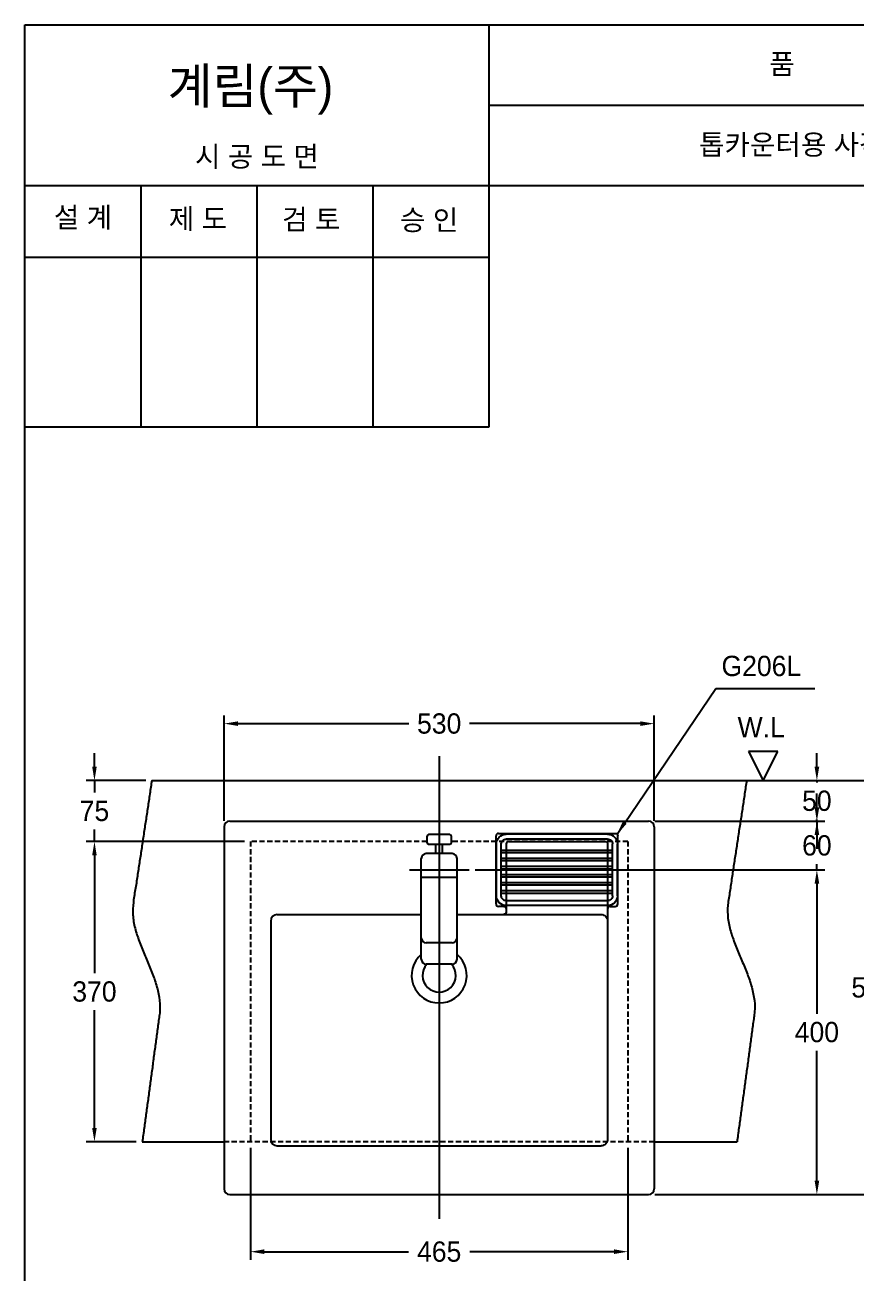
# Model space of a CAD drawing. Header units: millimetres. Extents: x 0 to 4280, y -72 to 2783.
# Drawn here: x 0 to 1024, y 1245 to 2783 of the extents above; entities that cross this region are included whole.
import ezdxf
from ezdxf.enums import TextEntityAlignment as Align
from ezdxf.lldxf.tags import DXFTag

# ---------------------------------------------------------------- set-up
doc = ezdxf.new("R2010")
doc.units = ezdxf.units.MM
doc.linetypes.add('DASHED2', pattern=[9.525, 6.35, -3.175])
for name, color, linetype in [('TEXT', 7, 'Continuous'), ('내부선 및 부속', 4, 'Continuous'), ('도각라인', 7, 'Continuous'), ('외형선', 3, 'Continuous'), ('점선', 6, 'DASHED2'), ('중심선', 1, 'DASHED'), ('치수선', 7, 'Continuous')]:
    doc.layers.add(name, color=color, linetype=linetype)
doc.styles.add('____', font='')
doc.styles.add('타이틀', font='H2GTRM.TTF', dxfattribs={"height": 25})
doc.styles.get('____').set_extended_font_data('굴림')
tags = doc.linetypes.add('DASHDOT', pattern=[70, 31, -13, 13, -13]).pattern_tags.tags
tags[10:11] = [DXFTag(74, 4), DXFTag(75, 0), DXFTag(340, '0'), DXFTag(46, 0.0), DXFTag(50, 0.0), DXFTag(44, 0.0), DXFTag(45, 0.0)]
tags[8:9] = [DXFTag(74, 4), DXFTag(75, 0), DXFTag(340, '0'), DXFTag(46, 0.0), DXFTag(50, 0.0), DXFTag(44, 0.0), DXFTag(45, 0.0)]
tags[6:7] = [DXFTag(74, 4), DXFTag(75, 0), DXFTag(340, '0'), DXFTag(46, 0.0), DXFTag(50, 0.0), DXFTag(44, 0.0), DXFTag(45, 0.0)]
tags[4:5] = [DXFTag(74, 4), DXFTag(75, 0), DXFTag(340, '0'), DXFTag(46, 0.0), DXFTag(50, 0.0), DXFTag(44, 0.0), DXFTag(45, 0.0)]
tags = doc.linetypes.add('DASHED', pattern=[25.72, 12.86, -12.86]).pattern_tags.tags
tags[6:7] = [DXFTag(74, 4), DXFTag(75, 0), DXFTag(340, '0'), DXFTag(46, 0.0), DXFTag(50, 0.0), DXFTag(44, 0.0), DXFTag(45, 0.0)]
tags[4:5] = [DXFTag(74, 4), DXFTag(75, 0), DXFTag(340, '0'), DXFTag(46, 0.0), DXFTag(50, 0.0), DXFTag(44, 0.0), DXFTag(45, 0.0)]
doc.dimstyles.new('MSADIM', dxfattribs={"dimtxt": 33, "dimasz": 17, "dimexe": 10, "dimexo": 7.5, "dimgap": 10, "dimtad": 0, "dimtih": 1, "dimtoh": 1, "dimdec": 0, "dimzin": 1, "dimdsep": 46, "dimtxsty": '____', "dimcen": 11.25, "dimadec": 0, "dimazin": 0, "dimtfac": 1, "dimtdec": 0, "dimtix": 1, "dimtmove": 0, "dimatfit": 3, "dimfxl": 1, "dimtolj": 1, "dimtzin": 1, "dimarcsym": 0})

# ---------------------------------------------------------------- blocks, each defined once
blk = doc.blocks.new('*D11')
at = {"layer": '치수선', "color": 0, "linetype": 'Continuous', "lineweight": -2, "transparency": 16777216}
for p, q in [((245.3, 1802.4), (245.3, 1932.1)), ((775.3, 1802.4), (775.3, 1932.1)), ((262.3, 1922.1), (472.9, 1922.1)), ((758.3, 1922.1), (547.7, 1922.1))]:
    blk.add_line(p, q, dxfattribs=at)
at = {"layer": '치수선', "color": 0, "linetype": 'Continuous', "transparency": 16777216}
for points in [[(262.3, 1924.9), (262.3, 1919.3), (245.3, 1922.1)], [(758.3, 1924.9), (758.3, 1919.3), (775.3, 1922.1)]]:
    blk.add_solid(points, dxfattribs=at)
at = {"layer": '치수선', "color": 0, "linetype": 'Continuous', "transparency": 16777216, "insert": (510.3, 1922.1), "char_height": 25, "attachment_point": 5, "style": '____'}
blk.add_mtext('\\A1;530', dxfattribs=at)
blk = doc.blocks.new('*D12')
at = {"layer": '치수선', "color": 0, "linetype": 'Continuous', "lineweight": -2, "transparency": 16777216}
for p, q in [((85.6, 1868.9), (85.6, 1885.9)), ((148.8, 1851.9), (75.6, 1851.9)), ((85.6, 1851.9), (85.6, 1837.2)), ((85.6, 1776.9), (85.6, 1791.6)), ((270.3, 1776.9), (75.6, 1776.9)), ((85.6, 1759.9), (85.6, 1742.9))]:
    blk.add_line(p, q, dxfattribs=at)
at = {"layer": '치수선', "color": 0, "linetype": 'Continuous', "transparency": 16777216}
for points in [[(82.8, 1868.9), (88.4, 1868.9), (85.6, 1851.9)], [(82.8, 1759.9), (88.4, 1759.9), (85.6, 1776.9)]]:
    blk.add_solid(points, dxfattribs=at)
at = {"layer": '치수선', "color": 0, "linetype": 'Continuous', "transparency": 16777216, "insert": (85.6, 1814.4), "char_height": 25, "attachment_point": 5, "style": '____'}
blk.add_mtext('\\A1;75', dxfattribs=at)
blk = doc.blocks.new('*D13')
at = {"layer": '치수선', "color": 0, "linetype": 'Continuous', "lineweight": -2, "transparency": 16777216}
for p, q in [((270.3, 1776.9), (75.6, 1776.9)), ((85.6, 1759.9), (85.6, 1614.7)), ((85.6, 1423.9), (85.6, 1569.1)), ((137, 1406.9), (75.6, 1406.9))]:
    blk.add_line(p, q, dxfattribs=at)
at = {"layer": '치수선', "color": 0, "linetype": 'Continuous', "transparency": 16777216}
for points in [[(82.8, 1759.9), (88.4, 1759.9), (85.6, 1776.9)], [(82.8, 1423.9), (88.4, 1423.9), (85.6, 1406.9)]]:
    blk.add_solid(points, dxfattribs=at)
at = {"layer": '치수선', "color": 0, "linetype": 'Continuous', "transparency": 16777216, "insert": (85.6, 1591.9), "char_height": 25, "attachment_point": 5, "style": '____'}
blk.add_mtext('\\A1;370', dxfattribs=at)
blk = doc.blocks.new('*D14')
at = {"layer": '치수선', "color": 0, "linetype": 'Continuous', "lineweight": -2, "transparency": 16777216}
for p, q in [((277.8, 1399.4), (277.8, 1261.4)), ((742.8, 1399.4), (742.8, 1261.4)), ((294.8, 1271.4), (472.6, 1271.4)), ((725.8, 1271.4), (548, 1271.4))]:
    blk.add_line(p, q, dxfattribs=at)
at = {"layer": '치수선', "color": 0, "linetype": 'Continuous', "transparency": 16777216}
for points in [[(294.8, 1274.3), (294.8, 1268.6), (277.8, 1271.4)], [(725.8, 1274.3), (725.8, 1268.6), (742.8, 1271.4)]]:
    blk.add_solid(points, dxfattribs=at)
at = {"layer": '치수선', "color": 0, "linetype": 'Continuous', "transparency": 16777216, "insert": (510.3, 1271.4), "char_height": 25, "attachment_point": 5, "style": '____'}
blk.add_mtext('\\A1;465', dxfattribs=at)
blk = doc.blocks.new('*D15')
at = {"layer": '치수선', "color": 0, "linetype": 'Continuous', "lineweight": -2, "transparency": 16777216}
for p, q in [((554.7, 1741.9), (985.6, 1741.9)), ((975.6, 1724.9), (975.6, 1564.7)), ((975.6, 1358.9), (975.6, 1519.1)), ((775.8, 1341.9), (985.6, 1341.9))]:
    blk.add_line(p, q, dxfattribs=at)
at = {"layer": '치수선', "color": 0, "linetype": 'Continuous', "transparency": 16777216}
for points in [[(972.8, 1724.9), (978.5, 1724.9), (975.6, 1741.9)], [(972.8, 1358.9), (978.5, 1358.9), (975.6, 1341.9)]]:
    blk.add_solid(points, dxfattribs=at)
at = {"layer": '치수선', "color": 0, "linetype": 'Continuous', "transparency": 16777216, "insert": (975.6, 1541.9), "char_height": 25, "attachment_point": 5, "style": '____'}
blk.add_mtext('\\A1;400', dxfattribs=at)
blk = doc.blocks.new('*D16')
at = {"layer": '치수선', "color": 0, "linetype": 'Continuous', "lineweight": -2, "transparency": 16777216}
for p, q in [((975.6, 1818.9), (975.6, 1835.9)), ((775.8, 1801.9), (985.6, 1801.9)), ((975.6, 1801.9), (975.6, 1794.7)), ((554.7, 1741.9), (985.6, 1741.9)), ((975.6, 1741.9), (975.6, 1749.1)), ((975.6, 1724.9), (975.6, 1707.9))]:
    blk.add_line(p, q, dxfattribs=at)
at = {"layer": '치수선', "color": 0, "linetype": 'Continuous', "transparency": 16777216}
for points in [[(972.8, 1818.9), (978.5, 1818.9), (975.6, 1801.9)], [(972.8, 1724.9), (978.5, 1724.9), (975.6, 1741.9)]]:
    blk.add_solid(points, dxfattribs=at)
at = {"layer": '치수선', "color": 0, "linetype": 'Continuous', "transparency": 16777216, "insert": (975.6, 1771.9), "char_height": 25, "attachment_point": 5, "style": '____'}
blk.add_mtext('\\A1;60', dxfattribs=at)
blk = doc.blocks.new('*D17')
at = {"layer": '치수선', "color": 0, "linetype": 'Continuous', "lineweight": -2, "transparency": 16777216}
for p, q in [((975.6, 1868.9), (975.6, 1885.9)), ((896.6, 1851.9), (985.6, 1851.9)), ((975.6, 1851.9), (975.6, 1849.7)), ((775.8, 1801.9), (985.6, 1801.9)), ((975.6, 1801.9), (975.6, 1804.1)), ((975.6, 1784.9), (975.6, 1767.9))]:
    blk.add_line(p, q, dxfattribs=at)
at = {"layer": '치수선', "color": 0, "linetype": 'Continuous', "transparency": 16777216}
for points in [[(972.8, 1868.9), (978.5, 1868.9), (975.6, 1851.9)], [(972.8, 1784.9), (978.5, 1784.9), (975.6, 1801.9)]]:
    blk.add_solid(points, dxfattribs=at)
at = {"layer": '치수선', "color": 0, "linetype": 'Continuous', "transparency": 16777216, "insert": (975.6, 1826.9), "char_height": 25, "attachment_point": 5, "style": '____'}
blk.add_mtext('\\A1;50', dxfattribs=at)
blk = doc.blocks.new('*D18')
at = {"layer": '치수선', "color": 0, "linetype": 'Continuous', "lineweight": -2, "transparency": 16777216}
for p, q in [((896.6, 1851.9), (1055.4, 1851.9)), ((1045.4, 1834.9), (1045.4, 1619.7)), ((1045.4, 1358.9), (1045.4, 1574)), ((775.8, 1341.9), (1055.4, 1341.9))]:
    blk.add_line(p, q, dxfattribs=at)
at = {"layer": '치수선', "color": 0, "linetype": 'Continuous', "transparency": 16777216}
for points in [[(1042.6, 1834.9), (1048.3, 1834.9), (1045.4, 1851.9)], [(1042.6, 1358.9), (1048.3, 1358.9), (1045.4, 1341.9)]]:
    blk.add_solid(points, dxfattribs=at)
at = {"layer": '치수선', "color": 0, "linetype": 'Continuous', "transparency": 16777216, "insert": (1045.4, 1596.9), "char_height": 25, "attachment_point": 5, "style": '____'}
blk.add_mtext('\\A1;510', dxfattribs=at)

msp = doc.modelspace()

# ---------------------------------------------------------------- linework, layer by layer
at = {"layer": '내부선 및 부속', "linetype": 'Continuous'}
for p, q in [((156.3, 1851.9), (889.1, 1851.9)), ((523.3, 1785.3), (497.3, 1785.3)), ((583.3, 1786.9), (727.3, 1786.9)), ((717.8, 1785.9), (592.8, 1785.9)), ((523.3, 1773.3), (497.3, 1773.3)), ((506.3, 1761.9), (506.3, 1773.3)), ((514.3, 1761.9), (514.3, 1773.3)), ((580.3, 1699.9), (580.3, 1783.9)), ((580.8, 1709.9), (580.8, 1773.9)), ((586.8, 1709.9), (586.8, 1773.9)), ((717.8, 1779.9), (592.8, 1779.9)), ((592.8, 1773.9), (592.8, 1689.9)), ((595.8, 1776.9), (714.8, 1776.9)), ((717.8, 1773.9), (717.8, 1678.9)), ((723.8, 1709.9), (723.8, 1773.9)), ((729.8, 1709.9), (729.8, 1773.9)), ((730.3, 1699.9), (730.3, 1783.9)), ((488.3, 1657.9), (488.3, 1755.9)), ((526.3, 1761.9), (494.3, 1761.9)), ((532.3, 1657.9), (532.3, 1755.9)), ((723.8, 1765.9), (586.8, 1765.9)), ((723.8, 1762.9), (586.8, 1762.9)), ((723.8, 1755.9), (586.8, 1755.9)), ((723.8, 1752.9), (586.8, 1752.9)), ((723.8, 1745.9), (586.8, 1745.9)), ((723.8, 1742.9), (586.8, 1742.9)), ((532.3, 1732.7), (488.3, 1732.7)), ((723.8, 1735.9), (586.8, 1735.9)), ((723.8, 1732.9), (586.8, 1732.9)), ((723.8, 1725.9), (586.8, 1725.9)), ((723.8, 1722.9), (586.8, 1722.9)), ((723.8, 1715.9), (586.8, 1715.9)), ((723.8, 1712.9), (586.8, 1712.9)), ((589.8, 1696.9), (583.3, 1696.9)), ((717.8, 1703.9), (592.8, 1703.9)), ((717.8, 1697.9), (592.8, 1697.9)), ((720.8, 1696.9), (727.3, 1696.9)), ((488.3, 1631.7), (488.3, 1657.9)), ((526.3, 1651.9), (494.3, 1651.9)), ((532.3, 1631.7), (532.3, 1657.9)), ((526.3, 1625.7), (494.3, 1625.7)), ((144.5, 1406.9), (245.3, 1406.9)), ((775.3, 1406.9), (877.3, 1406.9))]:
    msp.add_line(p, q, dxfattribs=at)
at = {"layer": '내부선 및 부속', "linetype": 'Continuous', "flags": 128}
for points in [[(580.8, 1773.9, -0.414214), (592.8, 1785.9)], [(717.8, 1785.9, -0.414214), (729.8, 1773.9)], [(727.3, 1786.9, -0.414214), (730.3, 1783.9)], [(586.8, 1773.9, -0.414214), (592.8, 1779.9)], [(714.8, 1776.9, -0.414214), (717.8, 1773.9)], [(717.8, 1779.9, -0.414214), (723.8, 1773.9)], [(592.8, 1697.9, -0.414214), (580.8, 1709.9)], [(592.8, 1703.9, -0.414214), (586.8, 1709.9)], [(729.8, 1709.9, -0.414214), (717.8, 1697.9)], [(723.8, 1709.9, -0.414214), (717.8, 1703.9)], [(589.8, 1696.9, -0.414214), (592.8, 1693.9)], [(592.8, 1689.9, -0.414214), (589.8, 1686.9)]]:
    msp.add_lwpolyline(points, format="xyb", dxfattribs=at)
at = {"layer": '내부선 및 부속', "linetype": 'Continuous'}
for centre, radius, start, end in [((497.3, 1783.3), 2, 90, 180), ((523.3, 1783.3), 2, 0, 90), ((583.3, 1783.9), 3, 90, 180), ((497.3, 1775.3), 2, 180, 270), ((523.3, 1775.3), 2, 270, 0), ((595.8, 1773.9), 3, 90, 180), ((494.3, 1755.9), 6, 90, 180), ((526.3, 1755.9), 6, 0, 90), ((583.3, 1699.9), 3, 180.003, 270), ((720.8, 1693.9), 3, 90, 180), ((727.3, 1699.9), 3, 270, 0), ((494.3, 1657.9), 6, 180, 270), ((526.3, 1657.9), 6, 270, 0), ((510.3, 1611.9), 34, 130.3202, 49.6798), ((494.3, 1631.7), 6, 180, 270), ((526.3, 1631.7), 6, 270, 0), ((510.3, 1611.9), 20.5, 137.8456, 42.1544)]:
    msp.add_arc(centre, radius, start, end, dxfattribs=at)
for points in [[(156.3, 1851.9), (153.8, 1835.4), (151.3, 1818.8), (148.8, 1802.3), (146.3, 1785.7), (143.8, 1769.2), (141.3, 1752.6), (138.8, 1736.1), (136.2, 1719.5), (133.7, 1703), (133.6, 1701.7), (133, 1686.5), (135.6, 1670.2), (140.7, 1654), (147.1, 1637.8), (154, 1621.6), (160.1, 1605.4), (164.6, 1589.1), (166.3, 1572.7), (165.7, 1563.3), (164.7, 1556.1), (162.5, 1539.6), (160.2, 1523), (158, 1506.4), (155.8, 1489.8), (153.5, 1473.2), (151.3, 1456.6), (149, 1440.1), (146.8, 1423.5), (144.5, 1406.9)], [(156.3, 1851.9), (153.8, 1835.4), (151.3, 1818.8), (148.8, 1802.3), (146.3, 1785.7), (143.8, 1769.2), (141.3, 1752.6), (138.8, 1736.1), (136.2, 1719.5), (133.7, 1703), (133.6, 1701.7), (133, 1686.5), (135.6, 1670.2), (140.7, 1654), (147.1, 1637.8), (154, 1621.6), (160.1, 1605.4), (164.6, 1589.1), (166.3, 1572.7), (165.7, 1563.3), (164.7, 1556.1), (162.5, 1539.6), (160.2, 1523), (158, 1506.4), (155.8, 1489.8), (153.5, 1473.2), (151.3, 1456.6), (149, 1440.1), (146.8, 1423.5), (144.5, 1406.9)], [(889.1, 1851.9), (886.6, 1835.4), (884.1, 1818.8), (881.6, 1802.3), (879, 1785.7), (876.5, 1769.2), (874, 1752.6), (871.5, 1736.1), (869, 1719.5), (866.5, 1703), (866.3, 1701.7), (865.7, 1686.5), (868.4, 1670.2), (873.4, 1654), (879.9, 1637.8), (886.7, 1621.6), (892.9, 1605.4), (897.3, 1589.1), (899.1, 1572.7), (898.5, 1563.3), (897.5, 1556.1), (895.2, 1539.6), (893, 1523), (890.8, 1506.4), (888.5, 1489.8), (886.3, 1473.2), (884, 1456.6), (881.8, 1440.1), (879.5, 1423.5), (877.3, 1406.9)]]:
    msp.add_spline(points, degree=3, dxfattribs=at)
for points in [[(495.3, 1775.3), (495.3, 1779.3), (495.3, 1783.3)], [(525.3, 1775.3), (525.3, 1779.3), (525.3, 1783.3)]]:
    msp.add_open_spline(points, degree=2, dxfattribs=at)
at = {"layer": '도각라인'}
for p, q in [((0, 0), (0, 2783)), ((0, 2783), (1980, 2783)), ((572, 2288), (572, 2783)), ((572, 2684), (1980, 2684)), ((0, 2585), (1980, 2585)), ((143, 2288), (143, 2585)), ((286, 2288), (286, 2585)), ((429, 2288), (429, 2585)), ((0, 2497), (572, 2497)), ((0, 2288), (572, 2288))]:
    msp.add_line(p, q, dxfattribs=at)
at = {"layer": '외형선', "linetype": 'Continuous'}
for p, q in [((927.3, 1887.9), (891.3, 1887.9)), ((891.3, 1887.9), (909.3, 1851.9)), ((909.3, 1851.9), (927.3, 1887.9)), ((252.3, 1801.9), (768.3, 1801.9)), ((245.3, 1794.9), (245.3, 1348.9)), ((775.3, 1794.9), (775.3, 1348.9)), ((302.8, 1678.9), (302.8, 1409.9)), ((310.8, 1686.9), (488.3, 1686.9)), ((532.3, 1686.9), (709.8, 1686.9)), ((717.8, 1678.9), (717.8, 1409.9)), ((310.8, 1401.9), (709.8, 1401.9)), ((252.3, 1341.9), (768.3, 1341.9))]:
    msp.add_line(p, q, dxfattribs=at)
at = {"layer": '외형선', "linetype": 'Continuous', "flags": 128}
for points in [[(709.8, 1686.9, -0.414219), (717.8, 1678.9)], [(717.8, 1409.9, -0.414214), (709.8, 1401.9)]]:
    msp.add_lwpolyline(points, format="xyb", dxfattribs=at)
at = {"layer": '외형선', "linetype": 'Continuous'}
for centre, radius, start, end in [((252.3, 1794.9), 7, 90, 180), ((768.3, 1794.9), 7, 0, 90), ((310.8, 1678.9), 8, 90, 180), ((310.8, 1409.9), 8, 180.0007, 270), ((252.3, 1348.9), 7, 180.0008, 270), ((768.3, 1348.9), 7, 270, 0)]:
    msp.add_arc(centre, radius, start, end, dxfattribs=at)
at = {"layer": '점선'}
for p, q in [((495.3, 1776.9), (277.8, 1776.9)), ((277.8, 1776.9), (277.8, 1406.9)), ((742.8, 1776.9), (525.3, 1776.9)), ((742.8, 1776.9), (742.8, 1406.9)), ((775.3, 1406.9), (245.3, 1406.9))]:
    msp.add_line(p, q, dxfattribs=at)
at = {"layer": '중심선', "linetype": 'DASHDOT'}
for p, q in [((510.3, 1881.9), (510.3, 1311.9)), ((473.8, 1741.9), (547.2, 1741.9))]:
    msp.add_line(p, q, dxfattribs=at)
at = {"layer": '치수선', "linetype": 'Continuous'}
msp.add_line((889.1, 1851.9), (985.3, 1851.9), dxfattribs=at)

# ---------------------------------------------------------------- texts
at = {"layer": 'TEXT', "style": '타이틀'}
for s, p in [('품             명', (1007.3, 2735)), ('톱카운터용 사각 세면기', (996.3, 2635.6)), ('시 공 도 면', (285.8, 2620.9)), ('설 계', (71.5, 2546)), ('제 도', (213.1, 2544.1)), ('검 토', (352.8, 2543.5)), ('승 인', (498, 2542.6))]:
    msp.add_text(s, height=25, dxfattribs=at).set_placement(p, align=Align.MIDDLE_CENTER)
msp.add_text('계림(주)', height=44, dxfattribs=at).set_placement((175.9, 2685.9))
msp.add_text('W.L', height=25, dxfattribs=at).set_placement((907, 1917.7), align=Align.MIDDLE)
at = {"layer": '치수선', "linetype": 'Continuous', "insert": (858.1, 2005.7), "char_height": 25, "width": 380.447, "attachment_point": 1, "line_spacing_factor": 0.963855, "style": '타이틀'}
msp.add_mtext('\\A1;G206L', dxfattribs=at)

# ---------------------------------------------------------------- dimensions: what is measured, and where the dimension line sits
at = {"layer": '치수선', "linetype": 'Continuous'}
for base, p1, p2, picture, middle in [((775.3, 1922.1), (245.3, 1794.9), (775.3, 1794.9), '*D11', (510.3, 1922.1)), ((742.8, 1271.4), (277.8, 1406.9), (742.8, 1406.9), '*D14', (510.3, 1271.4))]:
    dim = msp.add_linear_dim(base=base, p1=p1, p2=p2, dimstyle='MSADIM', override={"dimtxt": 25}, dxfattribs=at)
    dim.commit()
    dim.dimension.update_dxf_attribs({"geometry": picture, "text_midpoint": middle, "dimtype": 160})
for base, p1, p2, picture, middle in [((85.6, 1851.9), (277.8, 1776.9), (156.3, 1851.9), '*D12', (85.6, 1814.4)), ((1045.4, 1341.9), (889.1, 1851.9), (768.3, 1341.9), '*D18', (1045.4, 1596.9))]:
    dim = msp.add_linear_dim(base=base, p1=p1, p2=p2, angle=90, dimstyle='MSADIM', override={"dimtxt": 25}, dxfattribs=at)
    dim.commit()
    dim.dimension.update_dxf_attribs({"geometry": picture, "text_midpoint": middle, "dimtype": 160})
for base, p1, p2, picture, middle in [((975.6, 1851.9), (768.3, 1801.9), (889.1, 1851.9), '*D17', (975.6, 1826.9)), ((975.6, 1741.9), (768.3, 1801.9), (547.2, 1741.9), '*D16', (975.6, 1771.9)), ((85.6, 1776.9), (144.5, 1406.9), (277.8, 1776.9), '*D13', (85.6, 1591.9)), ((975.6, 1741.9), (768.3, 1341.9), (547.2, 1741.9), '*D15', (975.6, 1541.9))]:
    dim = msp.add_linear_dim(base=base, p1=p1, p2=p2, angle=90, dimstyle='MSADIM', override={"dimtxt": 25}, dxfattribs=at)
    dim.commit()
    dim.dimension.update_dxf_attribs({"geometry": picture, "text_midpoint": middle})

# ---------------------------------------------------------------- leaders
msp.add_leader([(729.4, 1786.1), (851.1, 1965.2), (973.1, 1965.2)], dimstyle='MSADIM', override={"dimtxt": 25}, dxfattribs=at)

doc.saveas('drawing.dxf')
